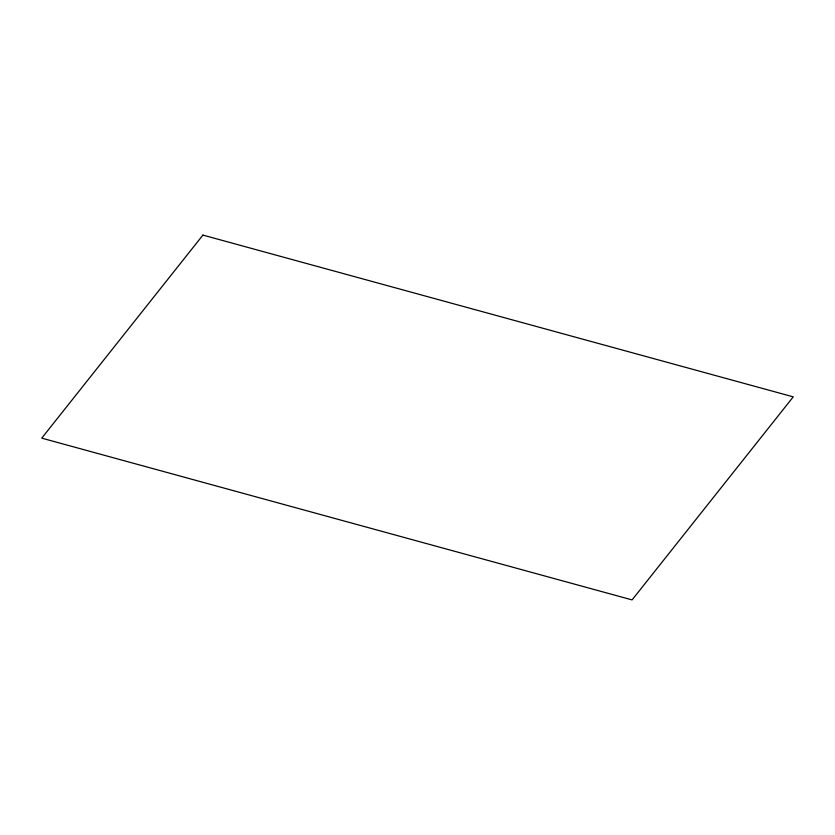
<?xml version="1.0" encoding="UTF-8"?>
<svg xmlns="http://www.w3.org/2000/svg" width="835" height="835" viewBox="0 0 835 835"><rect width="100%" height="100%" fill="white"/><g stroke="black" fill="none" stroke-linecap="round" stroke-linejoin="round"><path stroke-width="1.25" d="M202.915 235.094L41.75 438.145L632.085 599.906L793.25 396.855L202.915 235.094"/></g></svg>
